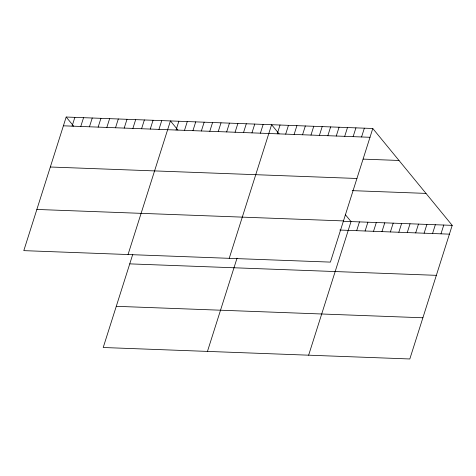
<?xml version="1.0" encoding="UTF-8"?>
<svg xmlns="http://www.w3.org/2000/svg" width="476" height="476" viewBox="0 0 476 476"><rect width="100%" height="100%" fill="white"/><g stroke="black" fill="none" stroke-linecap="round" stroke-linejoin="round"><path stroke-width="0.71" d="M66.182 117.031L23.8 250.638L330.403 262.109L372.785 128.496L66.182 117.031L73.673 126.164M72.084 126.14L74.869 117.352M80.771 126.467L83.556 117.679M89.458 126.789L92.243 118.006M98.145 127.116L100.93 118.328M106.832 127.443L109.617 118.655M115.519 127.764L118.304 118.976M124.206 128.092L126.991 119.303M132.893 128.413L135.678 119.631M141.58 128.74L144.365 119.952M150.267 129.067L153.052 120.279M158.954 129.389L161.739 120.606M128.044 254.541L170.426 120.928L177.917 130.061M132.792 254.261L103.215 347.504L409.818 358.969L452.2 225.362L372.785 128.496M176.072 130.031L178.857 121.243M184.504 130.347L187.294 121.558M192.935 130.662L195.725 121.874M201.366 130.977L204.156 122.189M209.797 131.293L212.588 122.505M218.228 131.608L221.019 122.82M226.659 131.923L229.45 123.135M235.09 132.239L237.881 123.451M243.528 132.554L246.312 123.766M251.959 132.869L254.743 124.081M260.39 133.185L263.174 124.397M229.224 258.325L271.606 124.712L279.097 133.845M207.459 351.401L237.036 258.159M277.252 133.815L280.037 125.027M285.683 134.131L288.468 125.343M294.114 134.446L296.899 125.658M302.546 134.762L305.33 125.973M310.977 135.077L313.761 126.289M319.408 135.392L322.198 126.604M327.839 135.708L330.63 126.919M336.27 136.023L339.061 127.235M344.701 136.338L347.492 127.55M353.132 136.654L355.923 127.865M361.564 136.969L364.354 128.181M308.638 355.185L351.02 221.578L345.403 214.73M356.667 230.676L359.451 221.893M365.098 230.991L367.883 222.209M373.529 231.306L376.314 222.524M381.96 231.622L384.745 222.839M390.391 231.937L393.182 223.155M398.823 232.252L401.613 223.47M407.254 232.568L410.044 223.785M415.685 232.883L418.475 224.101M424.116 233.198L426.907 224.416M432.547 233.52L435.338 224.731M440.978 233.835L443.769 225.047M63.397 125.813L370.001 137.284M363.158 159.121L398.989 160.466M50.331 167.005L356.929 178.476M352.216 190.638L425.99 193.399M36.866 209.446L343.47 220.918M343.291 221.286L452.2 225.362M339.805 230.045L449.415 234.15M129.746 263.871L436.343 275.336M116.281 306.312L422.884 317.778"/></g></svg>
